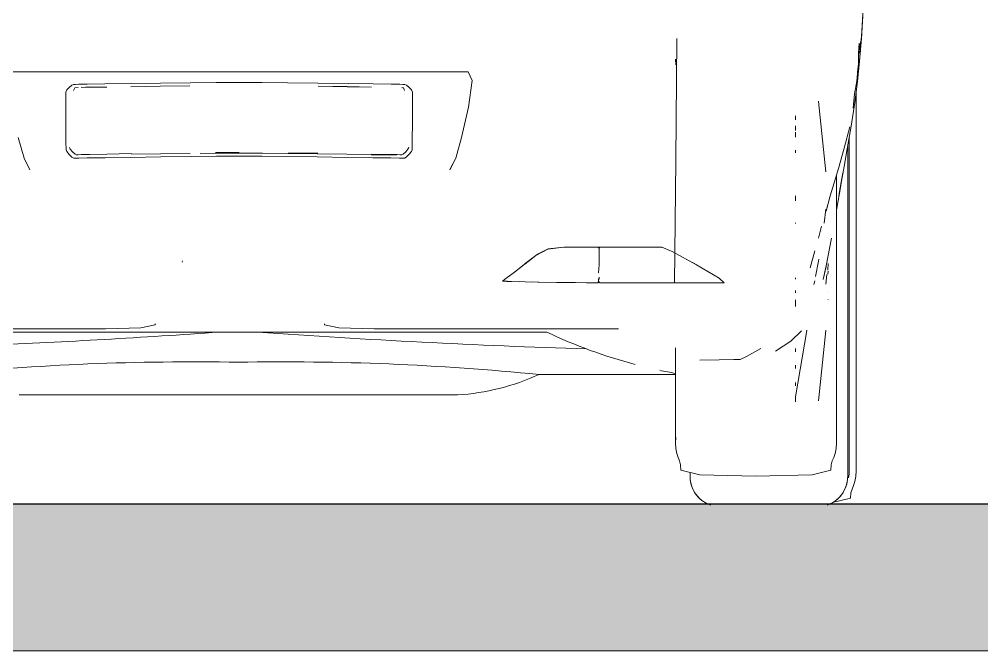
# Model space of a CAD drawing. Header units: millimetres. Extents: x -50912 to 58751, y -45352 to 5553.
# Drawn here: x 10901 to 12213, y 0 to 861 of the extents above; entities that cross this region are included whole.
import ezdxf

# ---------------------------------------------------------------- set-up
doc = ezdxf.new("R2010")
doc.units = ezdxf.units.MM
for name, color, linetype, lineweight in [('A-AREA', 32, 'Continuous', 9), ('A-DETL-THIN', 151, 'Continuous', 9), ('A-FLOR', 192, 'Continuous', 25), ('A-FLOR-PATT', 8, 'Continuous', 25), ('A-GENM', 13, 'Continuous', 9), ('G-IMPT', 8, 'Continuous', 9)]:
    doc.layers.add(name, color=color, linetype=linetype, lineweight=lineweight)

# ---------------------------------------------------------------- blocks, each defined once
blk = doc.blocks.new('CRT_Fiat Punto - Punto_dwg-985961-FACHADA FRONTAL GARAGEM')
at = {"layer": 'G-IMPT'}
for p, q in [((44653.7, 869.8), (44653, 858)), ((44653.1, 860.3), (44651.5, 834.5)), ((44651.7, 837.3), (44652.9, 856.9)), ((44652.2, 845.1), (44652.9, 856.9)), ((44652.4, 849), (44653, 860.8)), ((44653.1, 860.3), (44652.4, 848.9)), ((44653.4, 865.3), (44652.6, 850.3)), ((44652.6, 850.2), (44653, 858)), ((44650.8, 824.8), (44652.6, 850.3)), ((44652.3, 845.6), (44651.5, 834.5)), ((44652.1, 840.9), (44651.5, 835)), ((44651.6, 835.6), (44652.6, 850.3)), ((44651.7, 837.3), (44652.4, 848.9)), ((44652.2, 845.1), (44651.9, 840)), ((44652.4, 849), (44652.1, 843.8)), ((44652.3, 845), (44652.1, 840.9)), ((44652.6, 850.3), (44652.3, 845.6)), ((44652.3, 845), (44652.6, 850.2)), ((44400.1, 834.4), (44398.5, 667.7)), ((44648.6, 827.9), (44648.2, 821.2)), ((44649.1, 804.1), (44651.5, 834.5)), ((44650.4, 828.5), (44649.3, 822.9)), ((44651.5, 835), (44650.4, 828.5)), ((44650.4, 818.6), (44651.4, 832.3)), ((44650.8, 824.8), (44651.5, 834.5)), ((44651.1, 829.3), (44650.8, 824.8)), ((44651.1, 829.3), (44651.5, 834.7)), ((44651.4, 832.3), (44651.8, 837.9)), ((44647.6, 813.5), (44647.4, 810.6)), ((44650.8, 824.8), (44647.5, 789.3)), ((44647.5, 810.4), (44648, 820.3)), ((44648, 820.3), (44647.6, 813.5)), ((44647.6, 813.5), (44648.2, 814.1)), ((44647.7, 814.4), (44648.2, 821.2)), ((44647.7, 812.1), (44647.7, 814.4)), ((44648.3, 814.8), (44648.2, 814.1)), ((44648.4, 816), (44648.3, 814.8)), ((44648.6, 817.7), (44648.4, 816)), ((44648.8, 819.6), (44648.6, 817.7)), ((44648.7, 799.5), (44650.4, 818.6)), ((44649.3, 822.9), (44648.8, 819.6)), ((44648.9, 802.9), (44650.8, 824.8)), ((44649.1, 804.1), (44649.9, 814.5)), ((44650.8, 824.8), (44649.9, 814.5)), ((44398.4, 806.2), (44398.4, 804.5)), ((44398.4, 806.2), (44398.8, 798.3)), ((44645, 768), (44648.9, 802.9)), ((44645.4, 771.6), (44648.9, 802.9)), ((44647.7, 812.1), (44647.4, 810.6)), ((44647.5, 810.4), (44647.4, 800)), ((44648.9, 802.9), (44648.5, 798.8)), ((43525.1, 789.1), (43493.5, 789.1)), ((43599, 789.1), (43525.1, 789.1)), ((43684.1, 789.1), (43599, 789.1)), ((43749.3, 789.1), (43684.1, 789.1)), ((43804.6, 789.1), (43749.3, 789.1)), ((43804.6, 789.1), (43859.9, 789.1)), ((43859.9, 789.1), (43925.1, 789.1)), ((43925.1, 789.1), (44010.2, 789.1)), ((44084.1, 789.1), (44010.2, 789.1)), ((44084.1, 789.1), (44115.8, 789.1)), ((44121.2, 777), (44115.8, 789.1)), ((44121.2, 777), (44115.8, 789.1)), ((44121.2, 777), (44115.8, 789.1)), ((44121.2, 777), (44115.8, 789.1)), ((44646.5, 792.4), (44645.2, 776.1)), ((44646.2, 788.4), (44647.4, 800)), ((44646.2, 775.6), (44648.7, 799.5)), ((44646.5, 792.4), (44646.2, 788.4)), ((44648.5, 798.8), (44647.5, 789.3)), ((43737.6, 773.9), (43696.3, 773.4)), ((43737.6, 773.9), (43772.3, 774.2)), ((43803.6, 774.3), (43772.3, 774.2)), ((43835, 774.2), (43803.6, 774.3)), ((43869.6, 773.9), (43835, 774.2)), ((43910.9, 773.4), (43869.6, 773.9)), ((44116.3, 740.9), (44121.2, 777.1)), ((44121.2, 777), (44121.2, 777.1)), ((44121.2, 776.9), (44121.2, 777)), ((44121.2, 777), (44121.2, 777)), ((44121.2, 777), (44121.2, 777)), ((44642.3, 758.9), (44645.2, 776.1)), ((44642.6, 747.2), (44646.2, 775.6)), ((43568.3, 763.6), (43567.3, 761.4)), ((43567.3, 750.7), (43567.3, 761.4)), ((43568.3, 763.6), (43568.8, 764.2)), ((43568.8, 764.2), (43572, 767.7)), ((43575.6, 770.7), (43572, 767.7)), ((43575.6, 770.7), (43577.9, 771.8)), ((43577.9, 771.8), (43580.5, 771.8)), ((43579.6, 767.1), (43578.1, 763.7)), ((43579.6, 767.1), (43584.4, 767.7)), ((43580.5, 771.8), (43584.8, 771.9)), ((43596.4, 772), (43584.8, 771.9)), ((43599.6, 768.3), (43588.5, 767.7)), ((43588.5, 767.7), (43599.7, 767.9)), ((43596.4, 772), (43620.8, 772.4)), ((43599.6, 768.3), (43623.2, 768.2)), ((43599.7, 767.9), (43623.2, 768.2)), ((43655.1, 772.8), (43620.8, 772.4)), ((43655.1, 772.8), (43696.3, 773.4)), ((43656.3, 768.7), (43696, 769.6)), ((43656.3, 768.7), (43696, 769.2)), ((43696, 769.6), (43736.4, 769.7)), ((43696, 769.2), (43736.4, 769.7)), ((43952.1, 772.8), (43910.9, 773.4)), ((43951, 769), (43911.2, 769.2)), ((43950.9, 768.7), (43911.2, 769.2)), ((43984, 768.2), (43950.9, 768.7)), ((43984, 768.2), (43951, 769)), ((43986.4, 772.4), (43952.1, 772.8)), ((44010.8, 772), (43986.4, 772.4)), ((44022.4, 771.9), (44010.8, 772)), ((44026.7, 771.8), (44022.4, 771.9)), ((44027.7, 767.1), (44025.3, 767.6)), ((44027.6, 766.7), (44025.3, 767.6)), ((44029.3, 771.8), (44026.7, 771.8)), ((44027.7, 767.1), (44029.1, 763.7)), ((44031.6, 770.7), (44029.3, 771.8)), ((44035.3, 767.7), (44031.6, 770.7)), ((44038.5, 764.2), (44035.3, 767.7)), ((44038.5, 764.2), (44038.9, 763.6)), ((44040, 761.4), (44038.9, 763.6)), ((44040, 761.4), (44039.9, 750.7)), ((44644.6, 762.6), (44644.6, 759.7)), ((44645.4, 771.6), (44645, 768)), ((43567.3, 750.7), (43567.5, 722)), ((44039.9, 750.7), (44039.7, 722)), ((44592.9, 749), (44592.9, 748.7)), ((44603.3, 652.8), (44592.9, 748.7)), ((44642.3, 758.9), (44640.5, 739.2)), ((44644.6, 759.7), (44644.6, 741.6)), ((44106.8, 699.3), (44116.3, 740.9)), ((44637.6, 714.8), (44642.6, 747.2)), ((44644.6, 714.5), (44644.6, 741.6)), ((43567.7, 693.3), (43567.5, 722)), ((44039.7, 722), (44039.5, 693.3)), ((44561.7, 728.8), (44561.7, 723.7)), ((44561.7, 708.8), (44561.7, 715.3)), ((44561.7, 710.4), (44561.7, 715.3)), ((44628.2, 684.7), (44635.7, 713.8)), ((44632.3, 683.9), (44637.6, 714.8)), ((44644.6, 679.3), (44644.6, 714.5)), ((43502.4, 699.3), (43510.6, 671.3)), ((44098.7, 671.3), (44106.8, 699.3)), ((44561.7, 700.8), (44561.7, 706.8)), ((44561.7, 702.4), (44561.7, 706.8)), ((44561.7, 705), (44561.7, 700)), ((43567.7, 693.3), (43567.8, 682.7)), ((43568.9, 680.2), (43567.8, 682.7)), ((43573.5, 683.6), (43572.4, 685.8)), ((43572.4, 685.8), (43572.5, 685.4)), ((43573.3, 683.7), (43572.5, 685.4)), ((43573.5, 683.6), (43576.6, 680)), ((44030.6, 680), (44033.7, 683.6)), ((44033.7, 683.6), (44034.8, 685.8)), ((44033.9, 683.7), (44034.7, 685.4)), ((44034.8, 685.8), (44034.7, 685.4)), ((44039.5, 682.7), (44038.4, 680.2)), ((44039.5, 693.3), (44039.5, 682.7)), ((44561.7, 682), (44561.7, 678.5)), ((44620.2, 657.2), (44628.2, 684.7)), ((44632.3, 683.9), (44628.1, 660.1)), ((43518.4, 655.4), (43510.6, 671.3)), ((43518.4, 655.6), (43510.6, 671.2)), ((43510.6, 671.2), (43518.4, 655.4)), ((43518.4, 655.6), (43510.6, 671.1)), ((43568.9, 680.2), (43572.1, 676.2)), ((43575.8, 672.5), (43572.1, 676.2)), ((43578.2, 671.3), (43575.8, 672.5)), ((43576.6, 680), (43580.1, 676.9)), ((43580.8, 671.4), (43578.2, 671.3)), ((43580.1, 676.9), (43582.4, 675.8)), ((43580.8, 671.4), (43585.1, 671.4)), ((43581.8, 676), (43584.3, 676)), ((43581.8, 676), (43582.4, 675.8)), ((43584.3, 676), (43588.4, 676.1)), ((43596.7, 671.6), (43585.1, 671.4)), ((43588.4, 676.1), (43599.7, 676.3)), ((43596.7, 671.6), (43621.3, 671.9)), ((43599.7, 676.3), (43623.4, 676.6)), ((43655.8, 672.4), (43621.3, 671.9)), ((43623.4, 676.6), (43656.8, 677.5)), ((43655.8, 672.4), (43697.1, 673)), ((43656.9, 676.5), (43696.6, 677)), ((43696.6, 677), (43736.9, 677.5)), ((43738.5, 673.5), (43697.1, 673)), ((43738.5, 673.5), (43772.8, 673.8)), ((43750.7, 677.7), (43771.6, 677.9)), ((43803.6, 679), (43771.5, 678.8)), ((43803.6, 678), (43771.6, 677.9)), ((43772.8, 673.8), (43803.6, 673.9)), ((43835.6, 677.9), (43803.6, 678)), ((43803.6, 673.9), (43834.4, 673.8)), ((43868.8, 673.5), (43834.4, 673.8)), ((43870.4, 677.5), (43835.6, 677.9)), ((43910.1, 673), (43868.8, 673.5)), ((43870.3, 678.1), (43910.8, 678)), ((43910.6, 677), (43870.4, 677.5)), ((43951.5, 672.4), (43910.1, 673)), ((43950.3, 676.5), (43910.6, 677)), ((43983.4, 676), (43950.3, 676.5)), ((43986, 671.9), (43951.5, 672.4)), ((44007, 675.7), (43983.4, 676)), ((44007.6, 676.3), (43983.9, 676.6)), ((44010.5, 671.6), (43986, 671.9)), ((44018.1, 675.5), (44007, 675.7)), ((44018.8, 676.1), (44007.6, 676.3)), ((44022.2, 671.4), (44010.5, 671.6)), ((44023, 676), (44018.8, 676.1)), ((44026.5, 671.4), (44022.2, 671.4)), ((44025.4, 676), (44023, 676)), ((44027.1, 676.9), (44024.8, 675.8)), ((44025.4, 676), (44024.8, 675.8)), ((44029.1, 671.3), (44026.5, 671.4)), ((44030.6, 680), (44027.1, 676.9)), ((44029.1, 671.3), (44031.4, 672.5)), ((44031.4, 672.5), (44035.1, 676.2)), ((44038.4, 680.2), (44035.1, 676.2)), ((44090.8, 655.4), (44098.7, 671.3)), ((44090.8, 655.6), (44098.7, 671.2)), ((44090.8, 655.4), (44098.7, 671.2)), ((44098.7, 671.1), (44090.8, 655.6)), ((44644.6, 637.6), (44644.6, 679.3)), ((44398.5, 667.7), (44397, 501)), ((44614.3, 637.6), (44620.2, 657.2)), ((44624.5, 640.1), (44628.1, 660.1)), ((44603.3, 653.3), (44603.3, 653.5)), ((44603.3, 653.3), (44603.3, 653)), ((44603.3, 652.8), (44603.3, 653)), ((44617.6, 629), (44617.6, 648.6)), ((44626.4, 651.2), (44621.9, 625.8)), ((44626.4, 651.2), (44623, 631.3)), ((44609.1, 620), (44614.3, 637.6)), ((44618, 603.2), (44623, 631.3)), ((44620.9, 620.2), (44624.8, 642.1)), ((44620.9, 620.2), (44624.5, 640.1)), ((44624.8, 642.1), (44621.9, 625.8)), ((44644.6, 590.8), (44644.6, 637.6)), ((44561.7, 619.8), (44561.7, 618)), ((44561.7, 619.8), (44561.7, 615)), ((44561.7, 618), (44561.7, 613.2)), ((44609.1, 620), (44603.4, 599.2)), ((44617.6, 578.9), (44617.6, 629)), ((44604.6, 604.8), (44604.6, 604.6)), ((44603.3, 601.8), (44600.7, 582.8)), ((44603.3, 601.8), (44603.3, 601.7)), ((44618, 603.2), (44617.6, 601)), ((44644.6, 540.8), (44644.6, 590.8)), ((44561.7, 583.3), (44561.7, 582.4)), ((44597.1, 578.4), (44593.1, 562.4)), ((44600.7, 582.8), (44600.7, 582.8)), ((44617.6, 527.6), (44617.6, 578.9)), ((44610.7, 562.3), (44603.6, 524.6)), ((44207.9, 538.8), (44193.6, 527.5)), ((44200.9, 533.1), (44210, 540.5)), ((44224.4, 547.3), (44207.9, 538.8)), ((44224.9, 547.7), (44210, 540.5)), ((44246, 550.1), (44224.4, 547.3)), ((44246, 550.1), (44224.9, 547.7)), ((44277.3, 550.1), (44246, 550.1)), ((44246, 550.1), (44266.9, 550.1)), ((44266.9, 550.1), (44281.2, 550.1)), ((44322.8, 550.1), (44277.3, 550.1)), ((44289.6, 550.1), (44281.2, 550.1)), ((44293.1, 549.4), (44289.6, 550.1)), ((44292.7, 550.1), (44289.6, 550.1)), ((44292.7, 550.1), (44289.6, 550.1)), ((44289.6, 550.1), (44292.7, 550.1)), ((44293.1, 549.4), (44292.7, 550.1)), ((44293.1, 549.4), (44292.7, 550.1)), ((44292.7, 550.1), (44294.2, 547.3)), ((44292.7, 550.1), (44294.2, 547.3)), ((44294.1, 545.3), (44293.7, 545.3)), ((44294.1, 545.3), (44294.2, 547.3)), ((44294.1, 545.3), (44294.2, 547.3)), ((44294.1, 542.8), (44294.1, 545.3)), ((44294.1, 535.6), (44294.1, 542.8)), ((44294.7, 550.1), (44294.2, 547.3)), ((44294.2, 544.6), (44294.2, 547.3)), ((44294.2, 536.6), (44294.2, 544.6)), ((44304.3, 550.1), (44294.7, 550.1)), ((44304.3, 550.1), (44332.2, 550.1)), ((44363.4, 550.1), (44322.8, 550.1)), ((44332.2, 550.1), (44360.6, 550.1)), ((44360.6, 550.1), (44372.2, 550.1)), ((44379.8, 550.1), (44363.4, 550.1)), ((44375.7, 550.1), (44372.2, 550.1)), ((44379.8, 550.1), (44375.7, 550.1)), ((44379.8, 550.1), (44393.9, 544)), ((44379.8, 550.1), (44381.2, 549.6)), ((44393.9, 544), (44427, 525.8)), ((44581.9, 521.9), (44588.1, 545.1)), ((44644.6, 489.5), (44644.6, 540.8)), ((43726.2, 529.4), (43726.4, 531.4)), ((44191.5, 525.9), (44178.8, 516)), ((44190.4, 524.8), (44178.8, 516)), ((44195.8, 529), (44190.4, 524.8)), ((44194.8, 528.2), (44190.4, 524.8)), ((44193.6, 527.5), (44192.6, 526.7)), ((44195.8, 529), (44196.9, 529.9)), ((44200.9, 533.1), (44196.9, 529.9)), ((44294.2, 525.8), (44293.2, 515.1)), ((44294.1, 525.8), (44294.1, 535.6)), ((44294.2, 525.8), (44294.2, 536.6)), ((44427.2, 525.8), (44421.4, 529)), ((44427, 525.8), (44457.7, 507.7)), ((44430.5, 523.9), (44427.2, 525.8)), ((44592.9, 530.7), (44588.8, 510.1)), ((44593.4, 533.5), (44592.9, 530.7)), ((44603.6, 524.4), (44603.6, 524.6)), ((44605.6, 518.6), (44606.1, 527.5)), ((44606.1, 527.4), (44606.1, 527.5)), ((44617.6, 476.9), (44617.6, 527.6)), ((44167.2, 507.2), (44178.8, 516)), ((44178.8, 516), (44167.2, 507.2)), ((44603.6, 524.4), (44599.4, 506)), ((44603.6, 524.4), (44599.4, 506)), ((44603.4, 523.6), (44599.4, 506)), ((44603.4, 523.6), (44599.4, 506)), ((44603.3, 499.4), (44604.6, 512.9)), ((44603.4, 523.6), (44603.5, 524)), ((44603.4, 523.5), (44603.4, 523.6)), ((44603.6, 524.4), (44603.5, 524)), ((44605.6, 513.2), (44606.1, 517.2)), ((44605.6, 513.2), (44606.1, 517.1)), ((44606.1, 517.1), (44606.1, 517.2)), ((44174.7, 503.2), (44162.3, 503.7)), ((44174.7, 503.2), (44162.3, 503.7)), ((44167.2, 507.2), (44162.8, 503.9)), ((44167.2, 507.2), (44162.8, 503.9)), ((44174.7, 503.2), (44162.8, 503.9)), ((44162.8, 503.9), (44165.5, 503.6)), ((44168.2, 503.3), (44186.2, 502.9)), ((44212, 502.4), (44174.7, 503.2)), ((44210.7, 502.5), (44202.4, 502.6)), ((44236.2, 502), (44210.7, 502.5)), ((44212, 502.4), (44262, 501.8)), ((44259.3, 501.7), (44236.2, 502)), ((44259.3, 501.7), (44277.1, 501.6)), ((44262, 501.8), (44312, 501.6)), ((44288.5, 501.6), (44277.1, 501.6)), ((44288.5, 501.6), (44292.7, 501.6)), ((44292.7, 501.6), (44293.2, 504.4)), ((44292.7, 501.6), (44293.2, 504.4)), ((44292.7, 501.6), (44293.4, 503.5)), ((44293.7, 507.3), (44293.2, 504.4)), ((44293.7, 507.3), (44293.2, 504.4)), ((44294.2, 507.1), (44293.2, 504.4)), ((44293.3, 506.6), (44293.2, 504.4)), ((44293.3, 506.6), (44293.2, 504.4)), ((44293.4, 506), (44293.2, 504.4)), ((44293.4, 506), (44293.2, 504.4)), ((44294.7, 501.6), (44293.2, 504.4)), ((44293.3, 506.6), (44293.7, 507.3)), ((44293.3, 506.6), (44293.7, 507.3)), ((44293.4, 506), (44293.7, 507.3)), ((44294.1, 509), (44293.7, 507.3)), ((44294.1, 509), (44294.2, 507.1)), ((44303.4, 501.6), (44294.7, 501.6)), ((44303.4, 501.6), (44328.6, 501.6)), ((44312, 501.6), (44361.7, 501.6)), ((44365.8, 501.6), (44328.6, 501.6)), ((44361.7, 501.6), (44410.6, 501.6)), ((44410.6, 501.6), (44365.8, 501.6)), ((44410.6, 501.6), (44448.3, 501.6)), ((44464.4, 501.6), (44448.3, 501.6)), ((44448.3, 501.6), (44464.4, 501.6)), ((44457.7, 507.7), (44464.4, 501.6)), ((44561.7, 508), (44561.7, 506.6)), ((44588.2, 504.3), (44586.9, 498.9)), ((44588.2, 504.3), (44587.3, 500.7)), ((44561.7, 491), (44561.7, 487.8)), ((44561.7, 489.5), (44561.7, 487.9)), ((44606.1, 489.6), (44606.1, 489.5)), ((44644.6, 438.8), (44644.6, 489.5)), ((44561.7, 478.1), (44561.7, 474.4)), ((44561.7, 476.1), (44561.7, 470.9)), ((44561.7, 476.1), (44561.7, 474.5)), ((44561.7, 469), (44561.7, 474.5)), ((44606.1, 478.9), (44606.1, 478.8)), ((44617.6, 428.9), (44617.6, 476.9)), ((44561.7, 470.9), (44561.7, 469)), ((43471.4, 438.6), (43533, 438.6)), ((43533, 438.6), (43621.7, 438.6)), ((43669.7, 440), (43621.7, 438.6)), ((43669.7, 440), (43689.2, 444.1)), ((43689.5, 445.7), (43689.2, 444.1)), ((43689.2, 444.1), (43689.4, 445.7)), ((43689.4, 445.7), (43689.2, 444.1)), ((43689.2, 444.1), (43689.4, 445.7)), ((43689.4, 445.7), (43689.2, 444.1)), ((43689.2, 444.1), (43689.4, 445.7)), ((43689.4, 445.7), (43689.2, 444.1)), ((43919.8, 445.7), (43920, 444.1)), ((43919.8, 445.7), (43920, 444.1)), ((43919.8, 445.7), (43920, 444.1)), ((43919.8, 445.7), (43920, 444.1)), ((43919.8, 445.7), (43920, 444.1)), ((43919.8, 445.7), (43920, 444.1)), ((43919.8, 445.7), (43920, 444.1)), ((43939.5, 440), (43920, 444.1)), ((43987.6, 438.6), (43939.5, 440)), ((44076.3, 438.6), (43987.6, 438.6)), ((44217.7, 438.6), (44076.3, 438.6)), ((44320.4, 438.6), (44217.7, 438.6)), ((44569.9, 436), (44555.2, 421.9)), ((44555.2, 421.9), (44569.9, 436)), ((44569.9, 436), (44555.2, 421.9)), ((44577.3, 436.5), (44561.7, 345.8)), ((44577.3, 436.8), (44577.3, 437)), ((44577.3, 436.5), (44577.3, 436.8)), ((44577.3, 436.5), (44577.3, 436.3)), ((44603.3, 436.5), (44592.9, 340.4)), ((44603.3, 436.5), (44592.9, 340.4)), ((44603.3, 436.3), (44592.9, 340.4)), ((44603.3, 437), (44603.3, 436.8)), ((44603.3, 436.5), (44603.3, 436.8)), ((44603.3, 436.5), (44603.3, 436.3)), ((44644.6, 390.7), (44644.6, 438.8)), ((44555.2, 421.9), (44534.6, 408.1)), ((44555.2, 421.9), (44534.6, 408.1)), ((44555.2, 421.9), (44534.6, 408.1)), ((44617.6, 385.2), (44617.6, 428.9)), ((44398.4, 385.2), (44398.4, 412.6)), ((44514.3, 412.1), (44494.9, 400.8)), ((44561.7, 411.9), (44561.7, 407.4)), ((44457.6, 396.6), (44431.6, 396.2)), ((44477.8, 396.9), (44457.6, 396.6)), ((44486.5, 397), (44477.8, 396.9)), ((44494.9, 400.8), (44486.5, 397)), ((44398.4, 347.8), (44398.4, 385.2)), ((44561.7, 389), (44561.7, 384.5)), ((44617.6, 347.8), (44617.6, 385.2)), ((44644.6, 347.1), (44644.6, 390.7)), ((44561.7, 365.7), (44561.7, 360.9)), ((44398.4, 317.8), (44398.4, 347.8)), ((44561.7, 345.8), (44561.7, 339.1)), ((44561.7, 345.8), (44561.7, 339.1)), ((44617.6, 317.8), (44617.6, 347.8)), ((44644.6, 309.7), (44644.6, 347.1)), ((44398.4, 296.7), (44398.4, 317.8)), ((44617.6, 296.7), (44617.6, 317.8)), ((44644.6, 279.7), (44644.6, 309.7)), ((44398.4, 285), (44398.4, 296.7)), ((44398.4, 291.7), (44398.4, 283.3)), ((44398.4, 283.3), (44398.8, 291.2)), ((44617.6, 285), (44617.6, 296.7)), ((44398.4, 283.3), (44398.4, 285)), ((44398.8, 275.7), (44398.4, 283.3)), ((44400.1, 269), (44398.8, 275.7)), ((44617.2, 275.7), (44615.9, 269)), ((44617.2, 275.7), (44617.6, 283.3)), ((44617.6, 285), (44617.6, 283.3)), ((44617.6, 283.3), (44617.6, 285)), ((44644.6, 258.5), (44644.6, 279.7)), ((44401.8, 263.2), (44400.1, 269)), ((44403.7, 258.6), (44401.8, 263.2)), ((44614, 263.2), (44611.9, 258.6)), ((44614, 263.2), (44615.9, 269)), ((44405.1, 253.4), (44403.7, 258.6)), ((44405.6, 246.1), (44405.1, 253.4)), ((44610.3, 253.4), (44609.8, 246.1)), ((44610.3, 253.4), (44611.9, 258.6)), ((44644.6, 246.8), (44644.6, 258.5)), ((44431.2, 239.9), (44405.6, 246.1)), ((44507.7, 237.8), (44431.2, 239.9)), ((44584.3, 239.9), (44507.7, 237.8)), ((44584.3, 239.9), (44609.8, 246.1)), ((44644.1, 237.6), (44642.8, 230.8)), ((44644.1, 237.6), (44644.6, 245.2)), ((44644.6, 246.8), (44644.6, 245.2)), ((44644.6, 245.2), (44644.6, 246.8)), ((44640.9, 225.1), (44638.8, 220.4)), ((44640.9, 225.1), (44642.8, 230.8)), ((44637.2, 215.2), (44636.7, 208)), ((44637.2, 215.2), (44638.8, 220.4)), ((44612.2, 202), (44636.7, 208))]:
    blk.add_line(p, q, dxfattribs=at)
blk = doc.blocks.new('CRT_Fiat Punto - Fiat punto 2-985965-FACHADA FRONTAL GARAGEM')
at = {"layer": 'A-GENM', "color": 55}
for p, q in [((44634.8, 698.3), (44634.8, 246.3)), ((44632.9, 239.7), (44632.9, 687.1)), ((44632.9, 687.1), (44632.9, 239.7)), ((43802.6, 434.2), (43470.9, 434.2)), ((44222.9, 434.2), (43802.6, 434.2)), ((44212.4, 376.5), (44398.4, 376.5)), ((44212.4, 376.5), (44398.4, 376.5)), ((43504, 348.6), (43802.6, 348.6)), ((43802.6, 348.6), (43504, 348.6)), ((43802.6, 348.6), (44101.2, 348.6)), ((44101.2, 348.6), (43802.6, 348.6)), ((44418.2, 243), (44418.2, 239.7)), ((44418.2, 239.7), (44418.2, 243))]:
    blk.add_line(p, q, dxfattribs=at)
for centre, radius, start, end in [((42963.1, 11943), 11537.5, 272.48587, 274.0432), ((44642.2, 11943), 11537.5, 265.9568, 268.18496), ((44518.4, 1053.9), 686.5, 244.5025, 255.213), ((43740.2, -3098.5), 3492.2, 88.9747, 95.7068), ((43865.1, -3098.5), 3492.2, 84.2932, 91.0253), ((44518.4, 1053.9), 686.5, 258.0851, 259.9218), ((44080.3, 667.6), 319.7, 273.7578, 294.403), ((44080.3, 667.6), 319.7, 273.7578, 294.403), ((44458.9, 237.4), 40.8, 176.7554, 247.4939), ((44458.9, 237.4), 40.8, 176.7554, 251.9074), ((44592.1, 237.4), 40.8, 288.0926, 3.2446), ((44592.1, 237.4), 40.8, 292.5061, 3.2446), ((44594.1, 244), 40.8, 347.9371, 3.2446)]:
    blk.add_arc(centre, radius, start, end, dxfattribs=at)
blk.add_blockref('CRT_Fiat Punto - Punto_dwg-985961-FACHADA FRONTAL GARAGEM', (0, 0))

msp = doc.modelspace()

# ---------------------------------------------------------------- hatches: boundary and pattern name
at = {"layer": 'A-FLOR-PATT', "lineweight": 9}
h = msp.add_hatch(dxfattribs=at)
h.set_pattern_fill('FP_9', color=256, style=0, pattern_type=2)
h.set_pattern_definition([(0, (9219.817, -389.03), (406.4, 45.437), [16.764, -288.036, 16.764, -288.036, -1625.6]), (0, (9219.817, -389.03), (406.4, 45.437), [-609.6, 16.764, -592.836, 16.764, -288.036, -711.2]), (0, (9219.817, -389.03), (406.4, 45.437), [-1524, 16.764, -186.436, 16.764, -491.236]), (142.239, (9372.22, -366.31), (-291.1891, 134.6787), [10.602, -182.17, -1220.892]), (142.239, (9372.22, -366.31), (-291.1891, 134.6787), [-192.772, 10.602, -182.17, -1028.12]), (142.239, (9372.22, -366.31), (-291.1891, 134.6787), [-385.545, 10.602, -374.942, -642.575]), (142.239, (9372.22, -366.31), (-291.1891, 134.6787), [-771.09, 10.602, -182.17, -449.802]), (142.239, (9372.22, -366.31), (-291.1891, 134.6787), [-963.862, 10.602, -117.912, -321.287]), (142.239, (9372.22, -366.31), (-291.1891, 134.6787), [-1092.377, 10.602, -310.685]), (217.761, (9423.02, -275.44), (-115.2124, -180.1158), [10.602, -182.17, -1220.892]), (217.761, (9423.02, -275.44), (-115.2124, -180.1158), [-192.772, 10.602, -182.17, -1028.12]), (217.761, (9423.02, -275.44), (-115.2124, -180.1158), [-385.545, 10.602, -374.942, -642.575]), (217.761, (9423.02, -275.44), (-115.2124, -180.1158), [-771.09, 10.602, -182.17, -449.802]), (217.761, (9423.02, -275.44), (-115.2124, -180.1158), [-963.862, 10.602, -117.912, -321.287]), (217.761, (9423.02, -275.44), (-115.2124, -180.1158), [-1092.377, 10.602, -310.685])])
h.paths.add_polyline_path([(9646.646, 0), (13001.835, 0), (13001.835, 200), (7011.835, 200), (7011.835, 0), (9592.195, 0)])

# ---------------------------------------------------------------- linework, layer by layer
at = {"layer": 'A-AREA'}
msp.add_line((7001.835, 200), (13001.835, 200), dxfattribs=at)
at = {"layer": 'A-DETL-THIN'}
msp.add_line((16381.835, 0), (3621.835, 0), dxfattribs=at)
at = {"layer": 'A-FLOR'}
msp.add_line((7001.835, 200), (13001.835, 200), dxfattribs=at)

# ---------------------------------------------------------------- block references
at = {"layer": 'A-GENM', "color": 7}
msp.add_blockref('CRT_Fiat Punto - Fiat punto 2-985965-FACHADA FRONTAL GARAGEM', (-32602.785, 0), dxfattribs=at)

doc.saveas('drawing.dxf')
